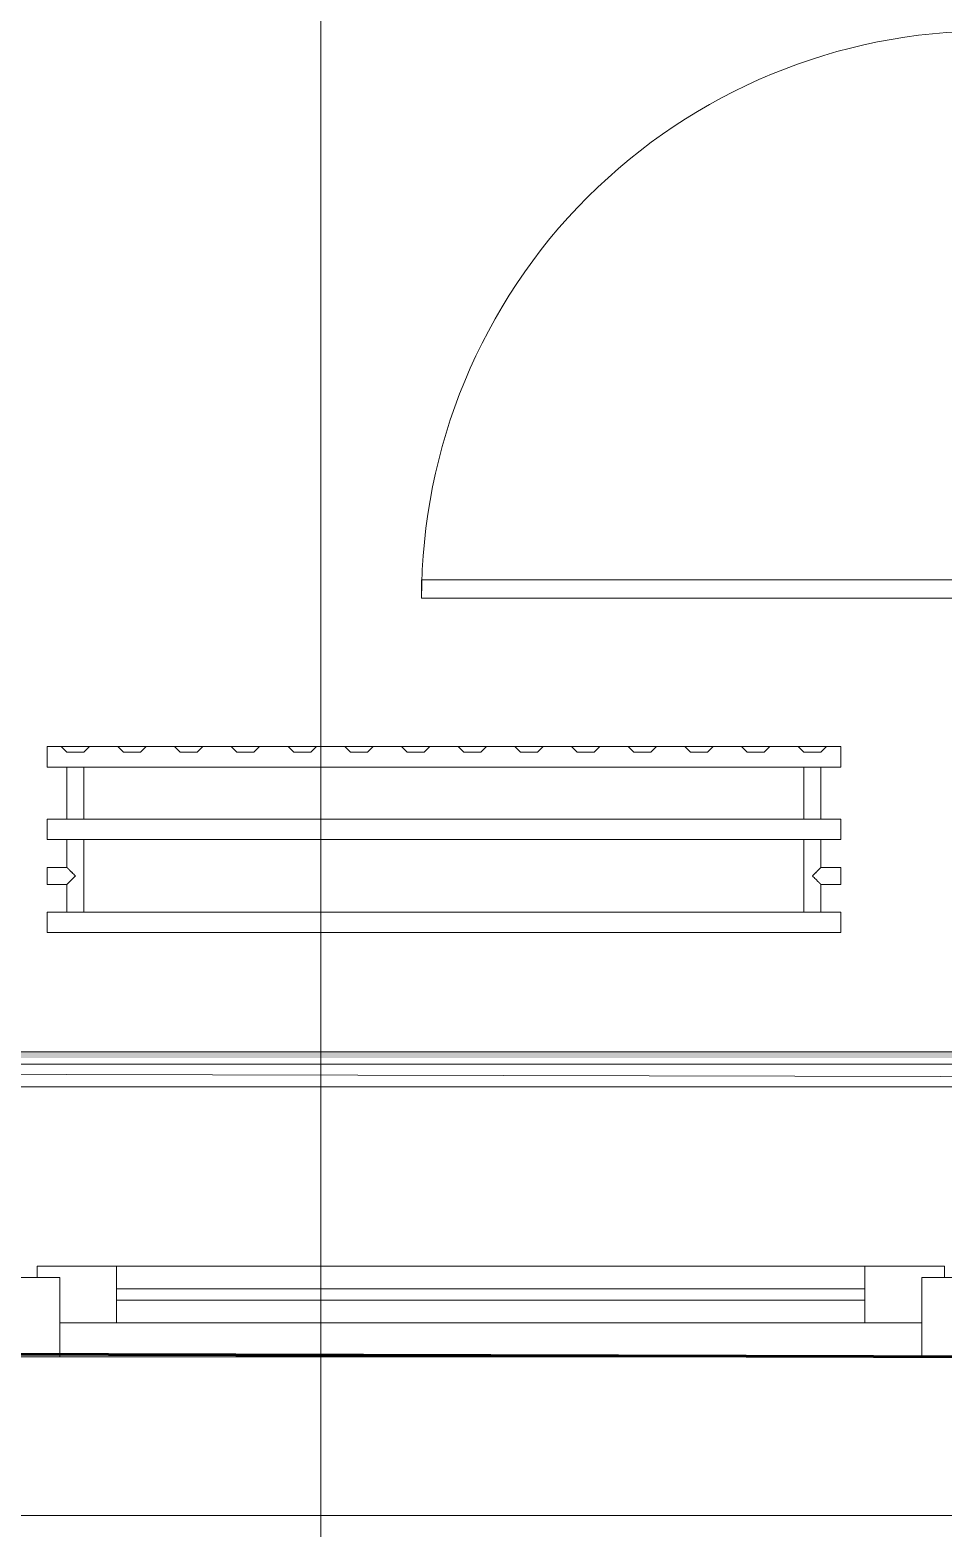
# Model space of a CAD drawing. Header units: millimetres. Extents: x -1113 to 415037, y -3642 to 28069.
# Drawn here: x 66268 to 67074, y -405 to 916 of the extents above; entities that cross this region are included whole.
import ezdxf

# ---------------------------------------------------------------- set-up
doc = ezdxf.new("R2010")
doc.units = ezdxf.units.MM
for name, color, linetype, lineweight in [('0) Стена 3.93м', 3, 'Continuous', 60), ('1) Окна 2.25м-', 6, 'Continuous', 60), ('A-AREA-BNDY', 7, 'Continuous', 5), ('A-GENM', 7, 'Continuous', 9), ('A-GENM-1', 7, 'Continuous', 20), ('A-GLAZ', 7, 'Continuous', 9), ('A-GLAZ-1', 7, 'Continuous', 5), ('A-WALL', 7, 'Continuous', 5), ('I-WALL', 7, 'Continuous', 5), ('Оси', 7, 'Continuous', 9)]:
    doc.layers.add(name, color=color, linetype=linetype, lineweight=lineweight)
doc.layers.add('A-AREA-PATT-1', color=7, linetype='Continuous', lineweight=5, true_color=0xa5bae0, transparency=1)
doc.layers.add('A-DOOR-1', color=7, linetype='Continuous', lineweight=5, true_color=0xc0c0c0)
doc.layers.add('M-EQPM-1', color=7, linetype='Continuous', lineweight=9, true_color=0xb2b2b2)

# ---------------------------------------------------------------- blocks, each defined once
blk = doc.blocks.new('120_Окно_СКБ_1Ст - 120_Окно_СКБ_1Ст 900х2500_h_-20664874-Объем проектирования 1 этажа')
at = {"layer": 'A-GLAZ'}
for p, q in [((-450, -127), (-450, -57)), ((-450, -57), (-380, -57)), ((-380, -57), (-380, -127)), ((380, -127), (380, -57)), ((380, -57), (450, -57)), ((450, -57), (450, -127)), ((380, -87), (-380, -87)), ((-380, -87), (-380, -127)), ((-330, -137), (-330, -87)), ((330, -137), (330, -87)), ((380, -127), (380, -87)), ((-380, -127), (-450, -127)), ((-380, -127), (-400, -127)), ((-400, -127), (-400, -137)), ((450, -127), (380, -127)), ((400, -127), (380, -127)), ((400, -137), (400, -127)), ((-400, -137), (400, -137)), ((400, -137), (-400, -137))]:
    blk.add_line(p, q, dxfattribs=at)
at = {"layer": 'A-GLAZ-1'}
for p, q in [((450, -57), (-450, -57)), ((-330, -107), (330, -107)), ((330, -117), (-330, -117)), ((-430, -127), (-400, -127)), ((400, -127), (430, -127))]:
    blk.add_line(p, q, dxfattribs=at)
blk = doc.blocks.new('radiator_prado_classic_z_tip_30_po exemplyaru - Classic Z Тип 30-500-V230-Объем проектирования 1 этажа')
at = {"layer": 'M-EQPM-1'}
for p, q in [((0, 228), (0, 210)), ((700, 228), (0, 228)), ((0, 210), (0, 228)), ((0, 228), (12.5, 228)), ((12.5, 228), (37.5, 228)), ((37.5, 228), (12.5, 228)), ((12.5, 228), (37.5, 228)), ((12.5, 228), (17.5, 223)), ((12.5, 228), (17.5, 223)), ((32.5, 223), (37.5, 228)), ((37.5, 228), (32.5, 223)), ((37.5, 228), (62.5, 228)), ((62.5, 228), (87.5, 228)), ((87.5, 228), (62.5, 228)), ((62.5, 228), (87.5, 228)), ((62.5, 228), (67.5, 223)), ((62.5, 228), (67.5, 223)), ((82.5, 223), (87.5, 228)), ((87.5, 228), (82.5, 223)), ((87.5, 228), (112.5, 228)), ((112.5, 228), (137.5, 228)), ((137.5, 228), (112.5, 228)), ((112.5, 228), (137.5, 228)), ((112.5, 228), (117.5, 223)), ((112.5, 228), (117.5, 223)), ((132.5, 223), (137.5, 228)), ((137.5, 228), (132.5, 223)), ((137.5, 228), (162.5, 228)), ((162.5, 228), (187.5, 228)), ((187.5, 228), (162.5, 228)), ((162.5, 228), (187.5, 228)), ((162.5, 228), (167.5, 223)), ((162.5, 228), (167.5, 223)), ((182.5, 223), (187.5, 228)), ((187.5, 228), (182.5, 223)), ((187.5, 228), (212.5, 228)), ((212.5, 228), (237.5, 228)), ((237.5, 228), (212.5, 228)), ((212.5, 228), (237.5, 228)), ((212.5, 228), (217.5, 223)), ((212.5, 228), (217.5, 223)), ((232.5, 223), (237.5, 228)), ((237.5, 228), (232.5, 223)), ((237.5, 228), (262.5, 228)), ((262.5, 228), (287.5, 228)), ((287.5, 228), (262.5, 228)), ((262.5, 228), (287.5, 228)), ((262.5, 228), (267.5, 223)), ((262.5, 228), (267.5, 223)), ((282.5, 223), (287.5, 228)), ((287.5, 228), (282.5, 223)), ((287.5, 228), (312.5, 228)), ((312.5, 228), (337.5, 228)), ((337.5, 228), (312.5, 228)), ((312.5, 228), (337.5, 228)), ((312.5, 228), (317.5, 223)), ((312.5, 228), (317.5, 223)), ((332.5, 223), (337.5, 228)), ((337.5, 228), (332.5, 223)), ((337.5, 228), (362.5, 228)), ((362.5, 228), (387.5, 228)), ((387.5, 228), (362.5, 228)), ((362.5, 228), (387.5, 228)), ((362.5, 228), (367.5, 223)), ((362.5, 228), (367.5, 223)), ((382.5, 223), (387.5, 228)), ((387.5, 228), (382.5, 223)), ((387.5, 228), (412.5, 228)), ((412.5, 228), (437.5, 228)), ((437.5, 228), (412.5, 228)), ((412.5, 228), (437.5, 228)), ((412.5, 228), (417.5, 223)), ((412.5, 228), (417.5, 223)), ((432.5, 223), (437.5, 228)), ((437.5, 228), (432.5, 223)), ((437.5, 228), (462.5, 228)), ((462.5, 228), (487.5, 228)), ((487.5, 228), (462.5, 228)), ((462.5, 228), (487.5, 228)), ((462.5, 228), (467.5, 223)), ((462.5, 228), (467.5, 223)), ((482.5, 223), (487.5, 228)), ((487.5, 228), (482.5, 223)), ((487.5, 228), (512.5, 228)), ((512.5, 228), (537.5, 228)), ((537.5, 228), (512.5, 228)), ((512.5, 228), (537.5, 228)), ((512.5, 228), (517.5, 223)), ((512.5, 228), (517.5, 223)), ((532.5, 223), (537.5, 228)), ((537.5, 228), (532.5, 223)), ((537.5, 228), (562.5, 228)), ((562.5, 228), (587.5, 228)), ((587.5, 228), (562.5, 228)), ((562.5, 228), (587.5, 228)), ((562.5, 228), (567.5, 223)), ((562.5, 228), (567.5, 223)), ((582.5, 223), (587.5, 228)), ((587.5, 228), (582.5, 223)), ((587.5, 228), (612.5, 228)), ((612.5, 228), (637.5, 228)), ((637.5, 228), (612.5, 228)), ((612.5, 228), (637.5, 228)), ((612.5, 228), (617.5, 223)), ((617.5, 223), (612.5, 228)), ((632.5, 223), (637.5, 228)), ((637.5, 228), (632.5, 223)), ((637.5, 228), (662.5, 228)), ((662.5, 228), (687.5, 228)), ((687.5, 228), (662.5, 228)), ((662.5, 228), (687.5, 228)), ((662.5, 228), (667.5, 223)), ((662.5, 228), (667.5, 223)), ((682.5, 223), (687.5, 228)), ((687.5, 228), (682.5, 223)), ((687.5, 228), (700, 228)), ((700, 210), (700, 228)), ((700, 228), (700, 210)), ((32.5, 223), (17.5, 223)), ((17.5, 223), (32.5, 223)), ((82.5, 223), (67.5, 223)), ((67.5, 223), (82.5, 223)), ((132.5, 223), (117.5, 223)), ((117.5, 223), (132.5, 223)), ((182.5, 223), (167.5, 223)), ((167.5, 223), (182.5, 223)), ((232.5, 223), (217.5, 223)), ((217.5, 223), (232.5, 223)), ((282.5, 223), (267.5, 223)), ((267.5, 223), (282.5, 223)), ((332.5, 223), (317.5, 223)), ((317.5, 223), (332.5, 223)), ((382.5, 223), (367.5, 223)), ((367.5, 223), (382.5, 223)), ((432.5, 223), (417.5, 223)), ((417.5, 223), (432.5, 223)), ((482.5, 223), (467.5, 223)), ((467.5, 223), (482.5, 223)), ((532.5, 223), (517.5, 223)), ((517.5, 223), (532.5, 223)), ((582.5, 223), (567.5, 223)), ((567.5, 223), (582.5, 223)), ((632.5, 223), (617.5, 223)), ((617.5, 223), (632.5, 223)), ((682.5, 223), (667.5, 223)), ((667.5, 223), (682.5, 223)), ((0, 210), (700, 210)), ((17.8, 210), (0, 210)), ((17.5, 210), (17.5, 164)), ((17.5, 210), (17.5, 164)), ((17.8, 210), (17.5, 210)), ((17.5, 210), (17.8, 210)), ((17.8, 210), (17.5, 210)), ((17.5, 210), (32.5, 210)), ((32.2, 210), (17.8, 210)), ((17.8, 210), (32.2, 210)), ((32.2, 210), (17.8, 210)), ((32.5, 210), (32.2, 210)), ((32.2, 210), (32.5, 210)), ((32.5, 210), (32.2, 210)), ((667.8, 210), (32.2, 210)), ((32.5, 164), (32.5, 210)), ((32.5, 164), (32.5, 210)), ((667.5, 210), (667.5, 164)), ((667.5, 210), (667.5, 164)), ((667.8, 210), (667.5, 210)), ((667.5, 210), (682.5, 210)), ((667.8, 210), (667.5, 210)), ((667.5, 210), (667.8, 210)), ((682.2, 210), (667.8, 210)), ((682.2, 210), (667.8, 210)), ((667.8, 210), (682.2, 210)), ((682.5, 210), (682.2, 210)), ((682.5, 210), (682.2, 210)), ((682.2, 210), (682.5, 210)), ((700, 210), (682.2, 210)), ((682.5, 164), (682.5, 210)), ((682.5, 164), (682.5, 210)), ((700, 164), (0, 164)), ((0, 164), (0, 146)), ((0, 146), (0, 164)), ((0, 164), (17.8, 164)), ((17.8, 164), (17.5, 164)), ((17.5, 164), (17.8, 164)), ((17.8, 164), (17.5, 164)), ((17.5, 164), (32.5, 164)), ((32.2, 164), (17.8, 164)), ((17.8, 164), (32.2, 164)), ((32.2, 164), (17.8, 164)), ((32.5, 164), (32.2, 164)), ((32.2, 164), (32.5, 164)), ((32.5, 164), (32.2, 164)), ((32.2, 164), (667.8, 164)), ((667.8, 164), (667.5, 164)), ((667.5, 164), (682.5, 164)), ((667.8, 164), (667.5, 164)), ((667.5, 164), (667.8, 164)), ((682.2, 164), (667.8, 164)), ((682.2, 164), (667.8, 164)), ((667.8, 164), (682.2, 164)), ((682.5, 164), (682.2, 164)), ((682.5, 164), (682.2, 164)), ((682.2, 164), (682.5, 164)), ((682.2, 164), (700, 164)), ((700, 146), (700, 164)), ((700, 164), (700, 146)), ((0, 146), (700, 146)), ((18.5, 146), (0, 146)), ((17.5, 146), (17.5, 121.5)), ((17.5, 146), (17.5, 121.5)), ((17.5, 146), (18.5, 146)), ((18.5, 146), (17.5, 146)), ((17.5, 146), (18.5, 146)), ((32.5, 146), (17.5, 146)), ((18.5, 146), (32.2, 146)), ((32.2, 146), (18.5, 146)), ((18.5, 146), (32.2, 146)), ((32.2, 146), (32.5, 146)), ((32.5, 146), (32.2, 146)), ((32.2, 146), (32.5, 146)), ((667.8, 146), (32.2, 146)), ((32.5, 82), (32.5, 146)), ((32.5, 82), (32.5, 146)), ((667.5, 146), (667.5, 82)), ((667.5, 146), (667.5, 82)), ((667.5, 146), (667.8, 146)), ((682.5, 146), (667.5, 146)), ((667.5, 146), (667.8, 146)), ((667.8, 146), (667.5, 146)), ((667.8, 146), (681.5, 146)), ((667.8, 146), (681.5, 146)), ((681.5, 146), (667.8, 146)), ((681.5, 146), (682.5, 146)), ((681.5, 146), (682.5, 146)), ((682.5, 146), (681.5, 146)), ((700, 146), (681.5, 146)), ((682.5, 121.5), (682.5, 146)), ((682.5, 121.5), (682.5, 146)), ((17.5, 121.5), (0, 121.5)), ((17.5, 121.5), (0, 121.5)), ((0, 121.5), (0, 120.5)), ((0, 106.5), (0, 121.5)), ((0, 120.5), (0, 107.5)), ((0, 120.5), (0, 119.3)), ((0, 114), (0, 120.5)), ((0, 120.5), (0, 120.5)), ((0, 119.3), (0, 117.8)), ((700, 121.5), (682.5, 121.5)), ((700, 121.5), (682.5, 121.5)), ((700, 121.5), (700, 106.5)), ((700, 120.5), (700, 121.5)), ((700, 121.5), (700, 120.5)), ((700, 120.5), (700, 121.5)), ((700, 107.5), (700, 120.5)), ((700, 120.5), (700, 107.5)), ((700, 107.5), (700, 120.5)), ((0, 117.8), (0, 114)), ((0, 114), (0, 110.3)), ((0, 107.5), (0, 114)), ((0, 110.3), (0, 108.7)), ((0, 108.7), (0, 107.5)), ((0, 107.5), (0, 106.5)), ((0, 107.5), (0, 107.5)), ((0, 106.5), (17.5, 106.5)), ((0, 106.5), (17.5, 106.5)), ((17.5, 106.5), (17.5, 82)), ((17.5, 106.5), (17.5, 82)), ((682.5, 82), (682.5, 106.5)), ((682.5, 106.5), (700, 106.5)), ((682.5, 82), (682.5, 106.5)), ((682.5, 106.5), (700, 106.5)), ((700, 106.5), (700, 107.5)), ((700, 107.5), (700, 106.5)), ((700, 106.5), (700, 107.5)), ((700, 82), (0, 82)), ((0, 82), (0, 64)), ((0, 64), (0, 82)), ((0, 82), (18.5, 82)), ((18.5, 82), (17.5, 82)), ((17.5, 82), (18.5, 82)), ((18.5, 82), (17.5, 82)), ((17.5, 82), (32.5, 82)), ((32.2, 82), (18.5, 82)), ((18.5, 82), (32.2, 82)), ((32.2, 82), (18.5, 82)), ((32.5, 82), (32.2, 82)), ((32.2, 82), (32.5, 82)), ((32.5, 82), (32.2, 82)), ((32.2, 82), (667.8, 82)), ((667.8, 82), (667.5, 82)), ((667.5, 82), (682.5, 82)), ((667.8, 82), (667.5, 82)), ((667.5, 82), (667.8, 82)), ((681.5, 82), (667.8, 82)), ((681.5, 82), (667.8, 82)), ((667.8, 82), (681.5, 82)), ((682.5, 82), (681.5, 82)), ((682.5, 82), (681.5, 82)), ((681.5, 82), (682.5, 82)), ((681.5, 82), (700, 82)), ((700, 64), (700, 82)), ((700, 82), (700, 64)), ((700, 64), (0, 64)), ((0, 64), (700, 64))]:
    blk.add_line(p, q, dxfattribs=at)
for points, knots in [([(18.5, 120.5), (18.4, 120.6), (18.3, 120.7), (18.1, 120.9), (17.9, 121.1), (17.8, 121.2), (17.7, 121.3), (17.5, 121.5), (17.5, 121.5), (17.5, 121.5)], [0.7142857, 0.7142857, 0.7142857, 0.7142857, 0.75, 0.7857143, 0.8214286, 0.8571429, 0.8928571, 0.9285714, 1, 1, 1, 1]), ([(17.5, 121.5), (17.5, 121.5), (17.5, 121.5), (17.7, 121.3), (17.8, 121.2), (17.9, 121.1), (18.1, 120.9), (18.3, 120.7), (18.4, 120.6), (18.5, 120.5)], [0, 0, 0, 0, 0.0714286, 0.1071429, 0.1428571, 0.1785714, 0.2142857, 0.25, 0.2857143, 0.2857143, 0.2857143, 0.2857143]), ([(17.5, 121.5), (17.5, 121.5), (17.5, 121.5), (17.7, 121.3), (17.8, 121.2), (17.9, 121.1), (18.1, 120.9), (18.3, 120.7), (18.4, 120.6), (18.5, 120.5)], [0, 0, 0, 0, 0.0714286, 0.1071429, 0.1428571, 0.1785714, 0.2142857, 0.25, 0.2857143, 0.2857143, 0.2857143, 0.2857143]), ([(25, 114), (24.5, 114.5), (23.6, 115.4), (22.4, 116.6), (21.6, 117.4), (21.1, 117.9), (20.8, 118.2), (20.5, 118.5), (20.2, 118.8), (19.8, 119.1), (19.6, 119.4), (19.3, 119.7), (19, 120), (18.7, 120.3), (18.5, 120.5), (18.3, 120.7), (18.1, 120.9), (17.9, 121.1), (17.8, 121.2), (17.7, 121.3), (17.5, 121.5), (17.5, 121.5), (17.5, 121.5)], [0, 0, 0, 0, 0.142857, 0.285714, 0.357143, 0.392857, 0.428571, 0.464286, 0.5, 0.535714, 0.571429, 0.607143, 0.642857, 0.678571, 0.714286, 0.75, 0.785714, 0.821429, 0.857143, 0.892857, 0.928571, 1, 1, 1, 1]), ([(22.1, 116.9), (21.9, 117.1), (21.6, 117.4), (21.1, 117.9), (20.8, 118.2), (20.5, 118.5), (20.2, 118.8), (19.9, 119.2), (19.7, 119.3), (19.6, 119.4)], [0.2857143, 0.2857143, 0.2857143, 0.2857143, 0.3571429, 0.3928571, 0.4285714, 0.4642857, 0.5, 0.5357143, 0.5714286, 0.5714286, 0.5714286, 0.5714286]), ([(19.6, 119.4), (19.7, 119.3), (19.9, 119.2), (20.3, 118.7), (20.7, 118.3), (21.1, 117.9), (21.6, 117.4), (21.9, 117.1), (22.1, 116.9)], [0.4285714, 0.4285714, 0.4285714, 0.4285714, 0.4642857, 0.5, 0.5714286, 0.6071429, 0.6428571, 0.7142857, 0.7142857, 0.7142857, 0.7142857]), ([(19.6, 119.4), (19.7, 119.3), (19.8, 119.1), (20.3, 118.7), (20.7, 118.3), (21.1, 117.9), (21.6, 117.4), (21.9, 117.1), (22.1, 116.9)], [0.4285714, 0.4285714, 0.4285714, 0.4285714, 0.4642857, 0.5, 0.5714286, 0.6071429, 0.6428571, 0.7142857, 0.7142857, 0.7142857, 0.7142857]), ([(675, 114), (675.5, 114.5), (676.4, 115.4), (677.6, 116.6), (678.4, 117.4), (678.9, 117.9), (679.2, 118.2), (679.5, 118.5), (679.8, 118.8), (680.1, 119.2), (680.4, 119.4), (680.7, 119.7), (681, 120), (681.3, 120.3), (681.5, 120.5), (681.7, 120.7), (681.9, 120.9), (682.1, 121.1), (682.2, 121.2), (682.3, 121.3), (682.5, 121.5), (682.5, 121.5), (682.5, 121.5)], [0, 0, 0, 0, 0.142857, 0.285714, 0.357143, 0.392857, 0.428571, 0.464286, 0.5, 0.535714, 0.571429, 0.607143, 0.642857, 0.678571, 0.714286, 0.75, 0.785714, 0.821429, 0.857143, 0.892857, 0.928571, 1, 1, 1, 1]), ([(680.4, 119.4), (680.3, 119.3), (680.1, 119.2), (679.7, 118.7), (679.3, 118.3), (678.9, 117.9), (678.4, 117.4), (678.1, 117.1), (677.9, 116.9)], [0.4285714, 0.4285714, 0.4285714, 0.4285714, 0.4642857, 0.5, 0.5714286, 0.6071429, 0.6428571, 0.7142857, 0.7142857, 0.7142857, 0.7142857]), ([(677.9, 116.9), (678.1, 117.1), (678.4, 117.4), (678.9, 117.9), (679.2, 118.2), (679.5, 118.5), (679.8, 118.8), (680.1, 119.2), (680.3, 119.3), (680.4, 119.4)], [0.2857143, 0.2857143, 0.2857143, 0.2857143, 0.3571429, 0.3928571, 0.4285714, 0.4642857, 0.5, 0.5357143, 0.5714286, 0.5714286, 0.5714286, 0.5714286]), ([(680.4, 119.4), (680.3, 119.3), (680.1, 119.2), (679.7, 118.7), (679.4, 118.4), (679.2, 118.2)], [0.4285714, 0.4285714, 0.4285714, 0.4285714, 0.4642857, 0.5, 0.5714286, 0.5714286, 0.5714286, 0.5714286]), ([(682.5, 121.5), (682.5, 121.5), (682.5, 121.5), (682.3, 121.3), (682.2, 121.2), (682.1, 121.1), (681.9, 120.9), (681.7, 120.7), (681.6, 120.6), (681.5, 120.5)], [0, 0, 0, 0, 0.0714286, 0.1071429, 0.1428571, 0.1785714, 0.2142857, 0.25, 0.2857143, 0.2857143, 0.2857143, 0.2857143]), ([(682.5, 121.5), (682.5, 121.5), (682.5, 121.5), (682.3, 121.3), (682.2, 121.2), (682.1, 121.1), (681.9, 120.9), (681.7, 120.7), (681.6, 120.6), (681.5, 120.5)], [0, 0, 0, 0, 0.0714286, 0.1071429, 0.1428571, 0.1785714, 0.2142857, 0.25, 0.2857143, 0.2857143, 0.2857143, 0.2857143]), ([(681.5, 120.5), (681.6, 120.6), (681.7, 120.7), (681.9, 120.9), (682.1, 121.1), (682.2, 121.2), (682.3, 121.3), (682.5, 121.5), (682.5, 121.5), (682.5, 121.5)], [0.7142857, 0.7142857, 0.7142857, 0.7142857, 0.75, 0.7857143, 0.8214286, 0.8571429, 0.8928571, 0.9285714, 1, 1, 1, 1]), ([(17.5, 106.5), (17.5, 106.5), (17.5, 106.5), (17.7, 106.7), (17.8, 106.8), (17.9, 106.9), (18.1, 107.1), (18.3, 107.3), (18.5, 107.5), (18.7, 107.7), (19, 108), (19.3, 108.3), (19.6, 108.6), (19.8, 108.9), (20.3, 109.3), (20.7, 109.7), (21.1, 110.1), (21.6, 110.6), (22.4, 111.4), (23.6, 112.6), (24.5, 113.5), (25, 114)], [0, 0, 0, 0, 0.071429, 0.107143, 0.142857, 0.178571, 0.214286, 0.25, 0.285714, 0.321429, 0.357143, 0.392857, 0.428571, 0.464286, 0.5, 0.571429, 0.607143, 0.642857, 0.714286, 0.857143, 1, 1, 1, 1]), ([(17.5, 106.5), (17.5, 106.5), (17.5, 106.5), (17.7, 106.7), (17.8, 106.8), (17.9, 106.9), (18.1, 107.1), (18.3, 107.3), (18.4, 107.4), (18.5, 107.5)], [0, 0, 0, 0, 0.0714286, 0.1071429, 0.1428571, 0.1785714, 0.2142857, 0.25, 0.2857143, 0.2857143, 0.2857143, 0.2857143]), ([(18.5, 107.5), (18.4, 107.4), (18.3, 107.3), (18.1, 107.1), (17.9, 106.9), (17.8, 106.8), (17.7, 106.7), (17.5, 106.5), (17.5, 106.5), (17.5, 106.5)], [0.7142857, 0.7142857, 0.7142857, 0.7142857, 0.75, 0.7857143, 0.8214286, 0.8571429, 0.8928571, 0.9285714, 1, 1, 1, 1]), ([(18.5, 107.5), (18.4, 107.4), (18.3, 107.3), (18.1, 107.1), (17.9, 106.9), (17.8, 106.8), (17.7, 106.7), (17.5, 106.5), (17.5, 106.5), (17.5, 106.5)], [0.7142857, 0.7142857, 0.7142857, 0.7142857, 0.75, 0.7857143, 0.8214286, 0.8571429, 0.8928571, 0.9285714, 1, 1, 1, 1]), ([(19.6, 108.6), (19.7, 108.7), (19.9, 108.8), (20.3, 109.3), (20.7, 109.7), (21.1, 110.1), (21.6, 110.6), (21.9, 110.9), (22.1, 111.1)], [0.4285714, 0.4285714, 0.4285714, 0.4285714, 0.4642857, 0.5, 0.5714286, 0.6071429, 0.6428571, 0.7142857, 0.7142857, 0.7142857, 0.7142857]), ([(22.1, 111.1), (21.9, 110.9), (21.6, 110.6), (21.1, 110.1), (20.8, 109.8), (20.5, 109.5), (20.2, 109.2), (19.9, 108.8), (19.7, 108.7), (19.6, 108.6)], [0.2857143, 0.2857143, 0.2857143, 0.2857143, 0.3571429, 0.3928571, 0.4285714, 0.4642857, 0.5, 0.5357143, 0.5714286, 0.5714286, 0.5714286, 0.5714286]), ([(22.1, 111.1), (21.9, 110.9), (21.6, 110.6), (21.1, 110.1), (20.8, 109.8), (20.5, 109.5), (20.2, 109.2), (19.8, 108.9), (19.7, 108.7), (19.6, 108.6)], [0.2857143, 0.2857143, 0.2857143, 0.2857143, 0.3571429, 0.3928571, 0.4285714, 0.4642857, 0.5, 0.5357143, 0.5714286, 0.5714286, 0.5714286, 0.5714286]), ([(682.5, 106.5), (682.5, 106.5), (682.5, 106.5), (682.3, 106.7), (682.2, 106.8), (682.1, 106.9), (681.9, 107.1), (681.7, 107.3), (681.5, 107.5), (681.3, 107.7), (681, 108), (680.7, 108.3), (680.4, 108.6), (680.1, 108.8), (679.7, 109.3), (679.3, 109.7), (678.9, 110.1), (678.4, 110.6), (677.6, 111.4), (676.4, 112.6), (675.5, 113.5), (675, 114)], [0, 0, 0, 0, 0.071429, 0.107143, 0.142857, 0.178571, 0.214286, 0.25, 0.285714, 0.321429, 0.357143, 0.392857, 0.428571, 0.464286, 0.5, 0.571429, 0.607143, 0.642857, 0.714286, 0.857143, 1, 1, 1, 1]), ([(679.2, 118.2), (679.1, 118.1), (678.9, 117.9), (678.4, 117.4), (678.1, 117.1), (677.9, 116.9)], [0.5714286, 0.5714286, 0.5714286, 0.5714286, 0.6071429, 0.6428571, 0.7142857, 0.7142857, 0.7142857, 0.7142857]), ([(677.9, 111.1), (678.1, 110.9), (678.4, 110.6), (678.9, 110.1), (679.2, 109.8), (679.5, 109.5), (679.8, 109.2), (680.1, 108.8), (680.3, 108.7), (680.4, 108.6)], [0.2857143, 0.2857143, 0.2857143, 0.2857143, 0.3571429, 0.3928571, 0.4285714, 0.4642857, 0.5, 0.5357143, 0.5714286, 0.5714286, 0.5714286, 0.5714286]), ([(677.9, 111.1), (678.1, 110.9), (678.4, 110.6), (678.9, 110.1), (679.1, 109.9), (679.2, 109.8)], [0.2857143, 0.2857143, 0.2857143, 0.2857143, 0.3571429, 0.3928571, 0.4285714, 0.4285714, 0.4285714, 0.4285714]), ([(680.4, 108.6), (680.3, 108.7), (680.1, 108.8), (679.7, 109.3), (679.3, 109.7), (678.9, 110.1), (678.4, 110.6), (678.1, 110.9), (677.9, 111.1)], [0.4285714, 0.4285714, 0.4285714, 0.4285714, 0.4642857, 0.5, 0.5714286, 0.6071429, 0.6428571, 0.7142857, 0.7142857, 0.7142857, 0.7142857]), ([(681.5, 107.5), (681.6, 107.4), (681.7, 107.3), (681.9, 107.1), (682.1, 106.9), (682.2, 106.8), (682.3, 106.7), (682.5, 106.5), (682.5, 106.5), (682.5, 106.5)], [0.7142857, 0.7142857, 0.7142857, 0.7142857, 0.75, 0.7857143, 0.8214286, 0.8571429, 0.8928571, 0.9285714, 1, 1, 1, 1]), ([(681.5, 107.5), (681.6, 107.4), (681.7, 107.3), (681.9, 107.1), (682.1, 106.9), (682.2, 106.8), (682.3, 106.7), (682.5, 106.5), (682.5, 106.5), (682.5, 106.5)], [0.7142857, 0.7142857, 0.7142857, 0.7142857, 0.75, 0.7857143, 0.8214286, 0.8571429, 0.8928571, 0.9285714, 1, 1, 1, 1]), ([(682.5, 106.5), (682.5, 106.5), (682.5, 106.5), (682.3, 106.7), (682.2, 106.8), (682.1, 106.9), (681.9, 107.1), (681.7, 107.3), (681.6, 107.4), (681.5, 107.5)], [0, 0, 0, 0, 0.0714286, 0.1071429, 0.1428571, 0.1785714, 0.2142857, 0.25, 0.2857143, 0.2857143, 0.2857143, 0.2857143])]:
    blk.add_open_spline(points, degree=3, knots=knots, dxfattribs=at)
for points in [[(19.6, 119.4), (19.5, 119.5), (19.3, 119.7), (19, 120), (18.7, 120.3), (18.6, 120.4), (18.5, 120.5)], [(18.5, 120.5), (18.6, 120.4), (18.7, 120.3), (19, 120), (19.3, 119.7), (19.5, 119.5), (19.6, 119.4)], [(18.5, 120.5), (18.6, 120.4), (18.7, 120.3), (19, 120), (19.3, 119.7), (19.5, 119.5), (19.6, 119.4)], [(681.5, 120.5), (681.4, 120.4), (681.3, 120.3), (681, 120), (680.7, 119.7), (680.5, 119.5), (680.4, 119.4)], [(681.5, 120.5), (681.4, 120.4), (681.3, 120.3), (681, 120), (680.7, 119.7), (680.5, 119.5), (680.4, 119.4)], [(680.4, 119.4), (680.5, 119.5), (680.7, 119.7), (681, 120), (681.3, 120.3), (681.4, 120.4), (681.5, 120.5)], [(18.5, 107.5), (18.6, 107.6), (18.7, 107.7), (19, 108), (19.3, 108.3), (19.5, 108.5), (19.6, 108.6)], [(19.6, 108.6), (19.5, 108.5), (19.3, 108.3), (19, 108), (18.7, 107.7), (18.6, 107.6), (18.5, 107.5)], [(19.6, 108.6), (19.5, 108.5), (19.3, 108.3), (19, 108), (18.7, 107.7), (18.6, 107.6), (18.5, 107.5)], [(25, 114), (24.5, 114.5), (23.6, 115.4), (22.6, 116.4), (22.1, 116.9)], [(22.1, 116.9), (22.6, 116.4), (23.6, 115.4), (24.5, 114.5), (25, 114)], [(22.1, 116.9), (22.6, 116.4), (23.6, 115.4), (24.5, 114.5), (25, 114)], [(22.1, 111.1), (22.6, 111.6), (23.6, 112.6), (24.5, 113.5), (25, 114)], [(25, 114), (24.5, 113.5), (23.6, 112.6), (22.6, 111.6), (22.1, 111.1)], [(25, 114), (24.5, 113.5), (23.6, 112.6), (22.6, 111.6), (22.1, 111.1)], [(677.9, 116.9), (677.4, 116.4), (676.4, 115.4), (675.5, 114.5), (675, 114)], [(677.9, 116.9), (677.4, 116.4), (676.4, 115.4), (675.5, 114.5), (675, 114)], [(675, 114), (675.5, 114.5), (676.4, 115.4), (677.4, 116.4), (677.9, 116.9)], [(675, 114), (675.5, 113.5), (676.4, 112.6), (677.4, 111.6), (677.9, 111.1)], [(675, 114), (675.5, 113.5), (676.4, 112.6), (677.4, 111.6), (677.9, 111.1)], [(677.9, 111.1), (677.4, 111.6), (676.4, 112.6), (675.5, 113.5), (675, 114)], [(679.2, 109.8), (679.3, 109.7), (679.5, 109.5), (679.8, 109.2), (680.1, 108.8), (680.3, 108.7), (680.4, 108.6)], [(680.4, 108.6), (680.5, 108.5), (680.7, 108.3), (681, 108), (681.3, 107.7), (681.4, 107.6), (681.5, 107.5)], [(680.4, 108.6), (680.5, 108.5), (680.7, 108.3), (681, 108), (681.3, 107.7), (681.4, 107.6), (681.5, 107.5)], [(681.5, 107.5), (681.4, 107.6), (681.3, 107.7), (681, 108), (680.7, 108.3), (680.5, 108.5), (680.4, 108.6)]]:
    blk.add_open_spline(points, degree=3, dxfattribs=at)
blk = doc.blocks.new('131_Сантехническая перегородка_Дверь_сдвиг_ - СД-1-30823593-Объем проектирования 1 этажа')
at = {"layer": 'A-GENM'}
for points in [[(0, -3), (0, -8), (400, -8), (400, 8), (0, 8)], [(900, -8), (1089, -8), (1089, 8), (900, 8)]]:
    blk.add_hatch(color=256, dxfattribs=at).paths.add_polyline_path(points)
at = {"layer": 'A-DOOR-1'}
for p, q in [((416, 508), (400, 508)), ((400, 8), (400, 508)), ((416, 8), (416, 508)), ((416, 8), (400, 8))]:
    blk.add_line(p, q, dxfattribs=at)
blk.add_arc((400, 8), 500, 360, 90, dxfattribs=at)
at = {"layer": 'A-GENM-1'}
for p, q in [((400, 8), (0, 8)), ((0, 8), (0, -8)), ((400, -8), (400, 8)), ((1100, 8), (900, 8)), ((900, 8), (900, -8)), ((1100, -8), (1100, 8)), ((0, -8), (400, -8)), ((900, -8), (1100, -8))]:
    blk.add_line(p, q, dxfattribs=at)
blk = doc.blocks.new('1floor')
at = {"layer": 'A-AREA-PATT-1'}
h = blk.add_hatch(color=256, dxfattribs=at)
h.paths.add_polyline_path([(68359.5, 145.5), (68359.5, 3734.5), (67054.5, 3734.5), (67054.5, 7654.5), (66860, 7654.5), (66860.5, 7649), (67049, 7649), (67049, 4465), (66900, 4465), (66900, 4265), (67049, 4265), (67049.5, 3729), (68354, 3729), (68354, 151), (66171, 151), (66171, 526.5), (65661, 526.5), (65661, 7369), (65941, 7369), (65941, 7649), (65935.5, 7649), (65935.5, 7374.5), (65655.5, 7374.5), (65655.5, 521), (66165.5, 521), (66165.5, 145.5), (68354, 145.5)])
h.paths.add_polyline_path([(68302.9, 1226.6), (68315.2, 1235.5), (68315.2, 1242), (68306.7, 1241.2), (68304.1, 1238.6), (68295.3, 1234.9), (68273.3, 1242), (68275.4, 1235.5), (68287.7, 1226.6), (68295.3, 1226.6)])
h.paths.add_polyline_path([(68273.3, 1258), (68283.9, 1258.8), (68286.5, 1261.4), (68295.3, 1265.1), (68317.3, 1258), (68315.2, 1264.5), (68302.9, 1273.4), (68284.7, 1271.2), (68275.4, 1264.5), (68274.1, 1260.3)])
h.paths.add_polyline_path([(68296.7, 2326.6), (68307.4, 2328.8), (68316.7, 2335.5), (68316.7, 2342), (68308.5, 2342), (68305.5, 2338.6), (68296.7, 2334.9), (68274.7, 2342), (68276.8, 2335.5), (68289.1, 2326.6)])
h.paths.add_polyline_path([(68318.8, 2358), (68316.7, 2364.5), (68304.4, 2373.4), (68286.1, 2371.2), (68276.8, 2364.5), (68276.8, 2358), (68285, 2358), (68288, 2361.4), (68296.7, 2365.1), (68316.7, 2358)])
at = {"layer": 'A-WALL'}
blk.add_line((67060, -258), (66160, -258), dxfattribs=at)
at = {"layer": 'I-WALL'}
for p, q in [((66171, 151), (67049, 151)), ((66171, 140), (67060, 140)), ((66160, 120), (67060, 120))]:
    blk.add_line(p, q, dxfattribs=at)
at = {"layer": 'Оси'}
blk.add_line((66460, -623.5), (66460, 4376.5), dxfattribs=at)
at = {"layer": 'A-GENM', "rotation": 89.99999999997657}
blk.add_blockref('131_Сантехническая перегородка_Дверь_сдвиг_ - СД-1-30823593-Объем проектирования 1 этажа', (67057, 151), dxfattribs=at)
at = {"layer": 'A-GLAZ', "color": 3, "rotation": 180}
blk.add_blockref('120_Окно_СКБ_1Ст - 120_Окно_СКБ_1Ст 900х2500_h_-20664874-Объем проектирования 1 этажа', (66610, -175), dxfattribs=at)
at = {"layer": 'M-EQPM-1'}
blk.add_blockref('radiator_prado_classic_z_tip_30_po exemplyaru - Classic Z Тип 30-500-V230-Объем проектирования 1 этажа', (66218.7, 192), dxfattribs=at)

msp = doc.modelspace()

# ---------------------------------------------------------------- linework, layer by layer
at = {"layer": '1) Окна 2.25м-'}
msp.add_lwpolyline([(66224.7, -251.9), (67124.7, -254.1)], dxfattribs=at)
at = {"layer": 'A-AREA-BNDY', "flags": 128}
msp.add_lwpolyline([(67067.7, 7491.1), (65959.7, 7493.7), (65959.1, 7213.7), (65679.1, 7214.3), (65663, 371.8), (66173, 370.6), (66172.1, -4.9), (68355.1, -10), (68363.5, 3568), (67058.5, 3571.1)], close=True, dxfattribs=at)

# ---------------------------------------------------------------- block references
at = {"layer": '0) Стена 3.93м'}
msp.add_blockref('1floor', (64.7, -136.1), dxfattribs=at)

doc.saveas('drawing.dxf')
